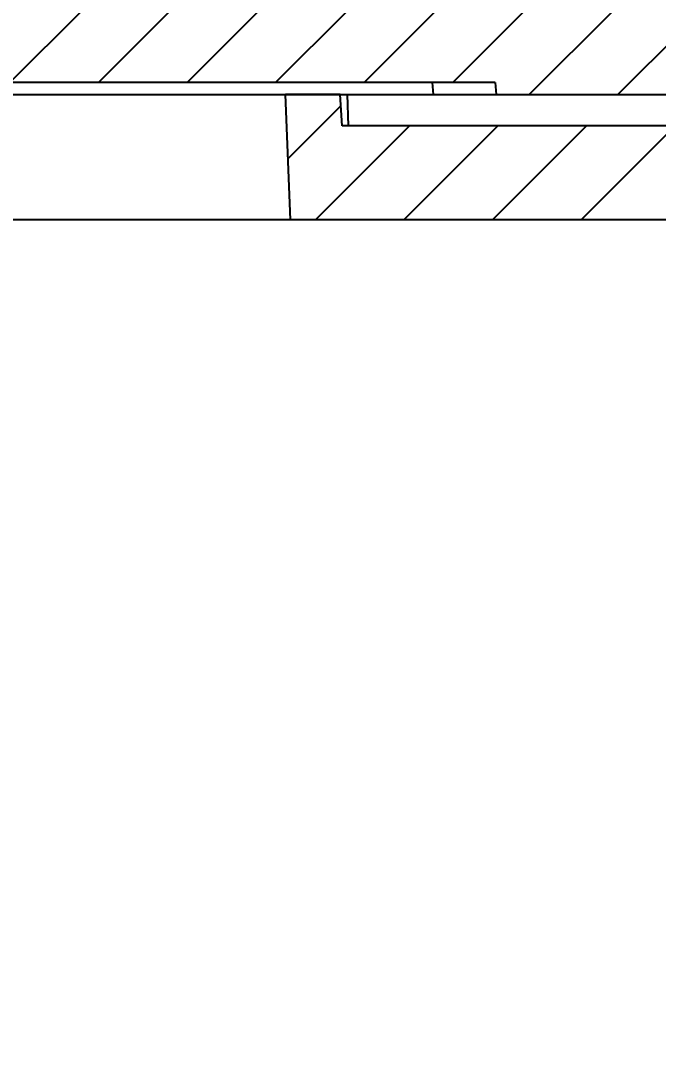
# Model space of a CAD drawing. Header units: inches. Extents: x 1964 to 3446, y -1690 to -1141.
# Drawn here: x 3248.89 to 3269.27, y -1602.63 to -1569.88 of the extents above; entities that cross this region are included whole.
import ezdxf

# ---------------------------------------------------------------- set-up
doc = ezdxf.new("R2010")
doc.units = ezdxf.units.IN
doc.header["$MEASUREMENT"] = 0
doc.layers.get('0').update_dxf_attribs({"linetype": 'CONTINUOUS'})
doc.layers.get('Defpoints').update_dxf_attribs({"linetype": 'CONTINUOUS'})
doc.layers.add('dim', color=3, linetype='CONTINUOUS', lineweight=9)
doc.styles.add('ROMAND', font='romand.shx', dxfattribs={"bigfont": 'gbcbig.shx'})
doc.dimstyles.new('YanXiu', dxfattribs={"dimtxt": 2.5, "dimasz": 2.2, "dimexe": 1, "dimexo": 0, "dimgap": 0.66, "dimtad": 0, "dimzin": 0, "dimdsep": 46, "dimtxsty": 'ROMAND', "dimblk": 'CLOSEDBLANK', "dimcen": 0, "dimclrd": 3, "dimclre": 3, "dimclrt": 7, "dimadec": 0, "dimazin": 0, "dimtfac": 1, "dimtdec": 4, "dimtofl": 0, "dimtmove": 0, "dimatfit": 3, "dimldrblk": 'CLOSEDBLANK', "dimfxl": 0, "dimtolj": 1, "dimtzin": 0, "dimlwd": 0, "dimlwe": 0, "dimarcsym": 0})
pattern_1 = [(45, (3043.2096514326, -1624.477210543995), (-1.4142135624, 1.4142135624), [])]

# ---------------------------------------------------------------- blocks, each defined once
blk = doc.blocks.new('_ClosedBlank')
at = {"color": 0, "linetype": 'ByBlock', "lineweight": -2}
for p, q in [((-1, 0.1666666666666667), (0, 0)), ((-1, 0.1666666666666667), (-1, -0.1666666666666667)), ((0, 0), (-1, -0.1666666666666667))]:
    blk.add_line(p, q, dxfattribs=at)
blk = doc.blocks.new('*D34')
at = {"layer": 'Defpoints', "color": 0}
for p in [(3177.699633315514, -1563.553369592495), (3310.293360159615, -1563.553369592495), (3177.699633315514, -1619.772445944509)]:
    blk.add_point(p, dxfattribs=at)
at = {"layer": 'dim', "color": 3, "lineweight": 5}
for p, q in [((3177.699633315514, -1563.553369592495), (3177.699633315514, -1620.572045944509)), ((3310.293360159615, -1563.553369592495), (3310.293360159615, -1620.572045944509)), ((3180.899633315514, -1619.772445944509), (3233.577849118517, -1619.772445944509)), ((3307.093360159615, -1619.772445944509), (3254.415144356612, -1619.772445944509))]:
    blk.add_line(p, q, dxfattribs=at)
at = {"layer": 'dim', "color": 3, "lineweight": 5, "xscale": 3.2, "yscale": 3.2, "zscale": 3.2, "rotation": 180}
blk.add_blockref('_ClosedBlank', (3177.699633315514, -1619.772445944509), dxfattribs=at)
at = {"layer": 'dim', "color": 3, "lineweight": 5, "xscale": 3.2, "yscale": 3.2, "zscale": 3.2}
blk.add_blockref('_ClosedBlank', (3310.293360159615, -1619.772445944509), dxfattribs=at)
at = {"layer": 'dim', "color": 7, "insert": (3243.996496737564, -1619.772445944509), "char_height": 4, "attachment_point": 5, "style": 'ROMAND'}
blk.add_mtext('132.59', dxfattribs=at)

msp = doc.modelspace()

# ---------------------------------------------------------------- hatches: boundary and pattern name
h = msp.add_hatch()
h.set_pattern_fill('DEFAULT__10', color=5, scale=2, angle=45, style=0)
h.set_pattern_definition(pattern_1)
edge = h.paths.add_edge_path()
edge.add_line((3178.014079991201, -1569.553369592495), (3181.156408116601, -1569.553369592495))
edge.add_line((3181.156408116601, -1569.553369592495), (3181.2611385062, -1563.553369592495))
edge.add_line((3181.2611385062, -1563.553369592495), (3182.4934213692, -1563.553369592495))
edge.add_line((3182.4934213692, -1563.553369592495), (3182.4934213692, -1569.553369592495))
edge.add_line((3182.4934213692, -1569.553369592495), (3184.4934213692, -1569.553369592495))
edge.add_line((3184.4934213692, -1569.553369592495), (3184.4934213692, -1563.553369592495))
edge.add_line((3184.4934213692, -1563.553369592495), (3185.7257042322, -1563.553369592495))
edge.add_line((3185.7257042322, -1563.553369592495), (3185.8304346217, -1569.553369592495))
edge.add_line((3185.830434621701, -1569.553369592495), (3211.5590534198, -1569.553369592495))
edge.add_line((3211.5590534198, -1569.553369592495), (3211.9964967374, -1564.553369592495))
edge.add_line((3211.9964967374, -1564.553369592495), (3212.8964967374, -1564.553369592495))
edge.add_line((3212.8964967374, -1564.553369592495), (3213.0711005848, -1569.553369592495))
edge.add_line((3213.0711005848, -1569.553369592495), (3214.9218928899, -1569.553369592495))
edge.add_line((3214.9218928899, -1569.553369592495), (3215.0964967374, -1564.553369592495))
edge.add_line((3215.0964967374, -1564.553369592495), (3215.9964967374, -1564.553369592495))
edge.add_line((3215.9964967374, -1564.553369592495), (3216.433940055, -1569.553369592495))
edge.add_line((3216.433940055, -1569.553369592495), (3271.5529026833, -1569.553369592495))
edge.add_line((3271.552902683301, -1569.553369592495), (3271.990346001, -1564.553369592495))
edge.add_line((3271.990346001, -1564.553369592495), (3272.890346001001, -1564.553369592495))
edge.add_line((3272.890346001001, -1564.553369592495), (3273.0649498484, -1569.553369592495))
edge.add_line((3273.0649498484, -1569.553369592495), (3274.915742153501, -1569.553369592495))
edge.add_line((3274.915742153501, -1569.553369592495), (3275.090346001, -1564.553369592495))
edge.add_line((3275.090346001, -1564.553369592495), (3275.990346001, -1564.553369592495))
edge.add_line((3275.990346001, -1564.553369592495), (3276.4277893186, -1569.553369592495))
edge.add_line((3276.4277893186, -1569.553369592495), (3302.1564081166, -1569.553369592495))
edge.add_line((3302.156408116601, -1569.553369592495), (3302.2611385062, -1563.553369592495))
edge.add_line((3302.2611385062, -1563.553369592495), (3303.4934213692, -1563.553369592495))
edge.add_line((3303.4934213692, -1563.553369592495), (3303.4934213692, -1569.553369592495))
edge.add_line((3303.4934213692, -1569.553369592495), (3305.4934213692, -1569.553369592495))
edge.add_line((3305.4934213692, -1569.553369592495), (3305.4934213692, -1563.553369592495))
edge.add_line((3305.4934213692, -1563.553369592495), (3306.7257042322, -1563.553369592495))
edge.add_line((3306.7257042322, -1563.553369592495), (3306.8304346217, -1569.553369592495))
edge.add_line((3306.830434621701, -1569.553369592495), (3309.978913483901, -1569.553369592495))
edge.add_line((3309.978913483901, -1569.553369592495), (3311.116162294401, -1547.853369592495))
edge.add_line((3311.116162294401, -1547.853369592495), (3312.048032181301, -1547.853369592495))
edge.add_line((3312.0480321813, -1547.853369592495), (3312.0951991826, -1548.753369592495))
edge.add_line((3312.0951991826, -1548.753369592495), (3313.220292847901, -1548.753369592495))
edge.add_line((3313.220292847901, -1548.753369592495), (3313.2464967376, -1549.253369592495))
edge.add_line((3313.2464967376, -1549.253369592495), (3313.7464967376, -1549.253369592495))
edge.add_line((3313.7464967376, -1549.253369592495), (3312.6652802341, -1569.884209483095))
edge.add_spline(control_points=[(3310.1687063973, -1572.253369592495), (3311.5730824638, -1572.253369592494), (3312.5917808698, -1571.286660900994), (3312.6652802341, -1569.884209483095)], knot_values=[0, 0, 0, 0, 1, 1, 1, 1], degree=3, periodic=0)
edge.add_line((3310.1687063973, -1572.253369592495), (3264.0862168196, -1572.253369592495))
edge.add_line((3264.0862168196, -1572.253369592495), (3264.052533684101, -1571.868369592495))
edge.add_line((3264.052533684101, -1571.868369592495), (3223.940459791001, -1571.868369592495))
edge.add_line((3223.940459791, -1571.868369592495), (3223.9067766555, -1572.253369592495))
edge.add_line((3223.9067766555, -1572.253369592495), (3177.8242870779, -1572.253369592495))
edge.add_spline(control_points=[(3177.8242870779, -1572.253369592495), (3176.4199110113, -1572.253369592494), (3175.401212605299, -1571.286660900994), (3175.327713241, -1569.884209483095)], knot_values=[0, 0, 0, 0, 1, 1, 1, 1], degree=3, periodic=0)
edge.add_line((3175.327713241, -1569.884209483095), (3174.2464967376, -1549.253369592495))
edge.add_line((3174.2464967376, -1549.253369592495), (3174.7464967376, -1549.253369592495))
edge.add_line((3174.7464967376, -1549.253369592495), (3174.7727006272, -1548.753369592495))
edge.add_line((3174.7727006272, -1548.753369592495), (3175.8977942925, -1548.753369592495))
edge.add_line((3175.8977942925, -1548.753369592495), (3175.9449612938, -1547.853369592495))
edge.add_line((3175.944961293801, -1547.853369592495), (3176.876831180801, -1547.853369592495))
edge.add_line((3176.876831180801, -1547.853369592495), (3178.014079991201, -1569.553369592495))
h = msp.add_hatch()
h.set_pattern_fill('DEFAULT__9', color=5, scale=2, angle=45, style=0)
h.set_pattern_definition(pattern_1)
h.paths.add_polyline_path([(3288.7868656204, -1576.253369592495), (3257.5150025721, -1576.253369592495), (3257.3598428389, -1572.253369592495), (3259.1052124295, -1572.253369592495), (3259.1622476257, -1573.253369592495), (3286.4440889583, -1573.253369592495), (3286.4964967376, -1572.253369592495), (3288.9964967376, -1572.253369592495)])
h.paths.add_polyline_path([(3230.477990903, -1576.253369592495), (3199.2061278547, -1576.253369592495), (3198.9964967376, -1572.253369592495), (3201.4964967376, -1572.253369592495), (3201.548904516801, -1573.253369592495), (3228.8307458494, -1573.253369592495), (3228.8877810456, -1572.253369592495), (3230.6331506362, -1572.253369592495)])

# ---------------------------------------------------------------- linework, layer by layer
at = {"color": 7, "linetype": 'Continuous'}
for p, q in [((3264.052533684101, -1571.868369592495), (3223.940459791, -1571.868369592495)), ((3264.052533684101, -1571.868369592495), (3223.940459791, -1571.868369592495)), ((3262.0838654764, -1572.253369592495), (3262.050182341, -1571.868369592495)), ((3264.052533684101, -1571.868369592495), (3264.0862168196, -1572.253369592495)), ((3264.052533684101, -1571.868369592495), (3264.0862168196, -1572.253369592495)), ((3177.8242870779, -1572.253369592495), (3310.1687063973, -1572.253369592495)), ((3257.5150025721, -1576.253369592495), (3257.3598428389, -1572.253369592495)), ((3259.1052124295, -1572.253369592495), (3257.3598428389, -1572.253369592495)), ((3257.5150025721, -1576.253369592495), (3257.3598428389, -1572.253369592495)), ((3259.1622476257, -1573.253369592495), (3259.1052124295, -1572.253369592495)), ((3259.1622476257, -1573.253369592495), (3259.1052124295, -1572.253369592495)), ((3259.366922886501, -1573.253369592495), (3259.3310797653, -1572.253369592495)), ((3264.0862168196, -1572.253369592495), (3310.1687063973, -1572.253369592495)), ((3286.4440889583, -1573.253369592495), (3259.1622476257, -1573.253369592495)), ((3286.4440889583, -1573.253369592495), (3259.1622476257, -1573.253369592495)), ((3288.7868656204, -1576.253369592495), (3199.2061278547, -1576.253369592495)), ((3288.7868656204, -1576.253369592495), (3257.5150025721, -1576.253369592495))]:
    msp.add_line(p, q, dxfattribs=at)

# ---------------------------------------------------------------- dimensions: what is measured, and where the dimension line sits
at = {"layer": 'dim'}
dim = msp.add_linear_dim(base=(3177.699633315514, -1619.772445944509), p1=(3310.293360159615, -1563.553369592495), p2=(3177.699633315514, -1563.553369592495), dimstyle='YanXiu', override={"dimtxt": 4, "dimasz": 3.2, "dimexe": 0.7996, "dimgap": 0.7996}, dxfattribs=at)
dim.commit()
dim.dimension.update_dxf_attribs({"geometry": '*D34', "text_midpoint": (3243.996496737564, -1619.772445944509), "dimtype": 160})

doc.saveas('drawing.dxf')
